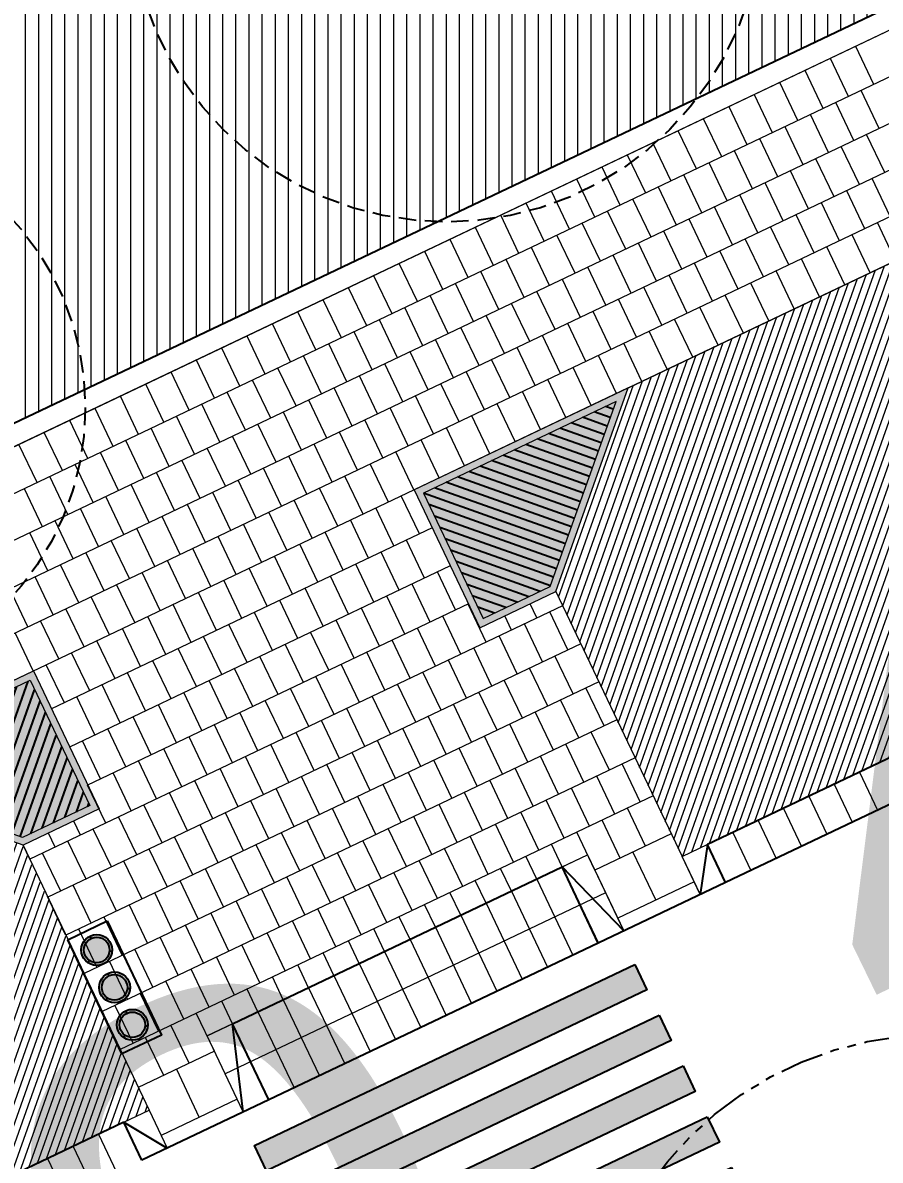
# Model space of a CAD drawing. Header units: metres. Extents: x 678805 to 1359287, y 2747329 to 5497370.
# Drawn here: x 679844.16 to 679856.38, y 2748608.31 to 2748624.51 of the extents above; entities that cross this region are included whole.
import ezdxf
from ezdxf.enums import TextEntityAlignment as Align

# ---------------------------------------------------------------- set-up
doc = ezdxf.new("R2010")
doc.units = ezdxf.units.M
for name, pattern in [('XREF_MON_EIT SUPPORT$0$HIDDEN', [0.375, 0.25, -0.125]), ('XREF_MON_EIT SUPPORT$0$LIM ACERAS$0$PHANTOM2', [1.25, 0.625, -0.125, 0.125, -0.125, 0.125, -0.125]), ('XREF_MON_SFT_TREES$0$HIDDEN', [0.375, 0.25, -0.125])]:
    doc.linetypes.add(name, pattern=pattern)
for name, color, linetype in [('00_XREF_MON_HSC_PAVEMENT', 7, 'Continuous'), ('00_XREF_TWQ_BUILDINGS', 7, 'Continuous'), ('00_XREF_TWQ_SFT_TREES', 7, 'Continuous'), ('00_XREF_TWQ_URBAN CONTEXT', 7, 'Continuous'), ('XREF_MON_EIT SUPPORT$0$01-TX-NOM Carrers_1-2000', 8, 'Continuous'), ('XREF_MON_EIT SUPPORT$0$02-L-Painted line', 254, 'Continuous'), ('XREF_MON_EIT SUPPORT$0$02-L-PINTURA', 253, 'Continuous'), ('XREF_MON_EIT SUPPORT$0$SL_TREE_CANOPY_', 254, 'XREF_MON_EIT SUPPORT$0$HIDDEN'), ('XREF_MON_EIT SUPPORT$0$SL_TREE_TRUNK_', 254, 'Continuous'), ('XREF_MON_EIT SUPPORT$0$SL_Trees_out_of_scope_', 254, 'Continuous'), ('XREF_MON_GENERAL_LAYOUT$0$02-L-Edge Line Stair +10cm', 6, 'Continuous'), ('XREF_MON_GENERAL_LAYOUT$0$02-L-Edge Line Step -10cm', 6, 'Continuous'), ('XREF_MON_GENERAL_LAYOUT$0$02-L-Plan Change', 8, 'Continuous'), ('XREF_MON_HSC_FURNITURE$0$02-L-litter bin', 8, 'Continuous'), ('XREF_MON_HSC_PAVEMENT$0$03-TR-Tree Pit_Green', 74, 'Continuous'), ('XREF_MON_SFT_TREES$0$SL_TREE_CANOPY', 251, 'XREF_MON_SFT_TREES$0$HIDDEN'), ('XREF_MON_SFT_TREES$0$SL_TREE_TRUNK', 251, 'Continuous'), ('XREF_MON_URBAN CONTEXT$0$XREF_MON_EIT SUPPORT', 7, 'Continuous')]:
    doc.layers.add(name, color=color, linetype=linetype)
for name, color, linetype, true_color in [('02-L-Waterfeatures 01', 7, 'Continuous', 0x4da6ff), ('XREF_MON_HSC_PAVEMENT$0$03-TR-Tree Pit_White', 7, 'Continuous', 0xfcfcfc), ('XREF_MON_SFT_TREES$0$SL_TREE_ACACIA_GERRARDII', 7, 'Continuous', 0x4c4c00), ('XREF_MON_SFT_TREES$0$SL_TREE_ACACIA_NILOTICA', 7, 'Continuous', 0x264d00), ('XREF_MON_SFT_TREES$0$SL_TREE_CERCIDIUM_FLORIDUM', 7, 'Continuous', 0xe0e000), ('XREF_MON_SFT_TREES$0$SL_TREE_PROSOPIS_CINERARIA', 7, 'Continuous', 0x5f7f00)]:
    doc.layers.add(name, color=color, linetype=linetype, true_color=true_color)
for name, color, linetype, lineweight in [('XREF_MON_GENERAL_LAYOUT$0$02-L-Material Change', 251, 'Continuous', 5), ('XREF_MON_GENERAL_LAYOUT$0$04-BK-Tree Pit', 6, 'Continuous', 5), ('XREF_MON_HSC_PAVEMENT$0$02-L-B-Flat Bar', 251, 'Continuous', 5), ('XREF_MON_HSC_PAVEMENT$0$04-BK-Tree Pit', 6, 'Continuous', 5)]:
    doc.layers.add(name, color=color, linetype=linetype, lineweight=lineweight)
doc.layers.add('XREF_MON_HSC_FURNITURE$0$00-AUX', color=2, linetype='Continuous', plot=False)
for name, color, linetype, lineweight, true_color in [('XREF_MON_HSC_PAVEMENT$0$02-L-Joints-Paviment_07_Precast Concrete Blocks 60X40', 7, 'Continuous', 5, 0x999999), ('XREF_MON_HSC_PAVEMENT$0$03-TR-Pavement_01_Compacted Ground', 7, 'Continuous', 5, 0x5a4f30), ('XREF_MON_HSC_PAVEMENT$0$03-TR-Pavement_07_Precast Concrete Blocks 20X10', 7, 'Continuous', 5, 0x999999), ('XREF_MON_HSC_PAVEMENT$0$03-TR-Pavement_07_Precast Concrete Blocks 60X40', 7, 'Continuous', 5, 0x999999)]:
    doc.layers.add(name, color=color, linetype=linetype, lineweight=lineweight, true_color=true_color)
doc.layers.get('XREF_MON_SFT_TREES$0$SL_TREE_ACACIA_GERRARDII').off()
doc.layers.get('XREF_MON_SFT_TREES$0$SL_TREE_ACACIA_NILOTICA').off()
doc.layers.get('XREF_MON_SFT_TREES$0$SL_TREE_CERCIDIUM_FLORIDUM').off()
doc.layers.get('XREF_MON_SFT_TREES$0$SL_TREE_PROSOPIS_CINERARIA').off()
doc.styles.add('XREF_MON_EIT SUPPORT$0$Standard', font='arial.ttf')
doc.styles.add('XREF_MON_GENERAL_LAYOUT$0$Standard', font='arial.ttf')
pattern_1 = [(70.5, (0, 0), (-0.094275932128, 0.033384858509), [])]

# ---------------------------------------------------------------- blocks, each defined once
blk = doc.blocks.new('*U45')
h = blk.add_hatch(color=256)
h.dxf.hatch_style = 1
h.paths.add_polyline_path([(7.523, 14.149), (7.523, 14.549), (13.523, 14.549), (13.523, 14.149)])
h = blk.add_hatch(color=256)
h.dxf.hatch_style = 1
h.paths.add_polyline_path([(7.523, 13.349), (7.523, 13.749), (13.523, 13.749), (13.523, 13.349)])
h = blk.add_hatch(color=256)
h.dxf.hatch_style = 1
h.paths.add_polyline_path([(7.523, 12.549), (7.523, 12.949), (13.523, 12.949), (13.523, 12.549)])
h = blk.add_hatch(color=256)
h.dxf.hatch_style = 1
h.paths.add_polyline_path([(7.523, 11.749), (7.523, 12.149), (13.523, 12.149), (13.523, 11.749)])
h = blk.add_hatch(color=256)
h.dxf.hatch_style = 1
h.paths.add_polyline_path([(7.523, 10.949), (7.523, 11.349), (13.523, 11.349), (13.523, 10.949)])
h = blk.add_hatch(color=256)
h.dxf.hatch_style = 1
h.paths.add_polyline_path([(7.523, 10.149), (7.523, 10.549), (13.523, 10.549), (13.523, 10.149)])
h = blk.add_hatch(color=256)
h.dxf.hatch_style = 1
h.paths.add_polyline_path([(7.523, 9.349), (7.523, 9.749), (13.523, 9.749), (13.523, 9.349)])
h = blk.add_hatch(color=256)
h.dxf.hatch_style = 1
h.paths.add_polyline_path([(7.523, 8.549), (7.523, 8.949), (13.523, 8.949), (13.523, 8.549)])
at = {"layer": 'XREF_MON_EIT SUPPORT$0$02-L-PINTURA'}
for points in [[(7.523, 14.149), (7.523, 14.549), (13.523, 14.549), (13.523, 14.149)], [(7.523, 13.349), (7.523, 13.749), (13.523, 13.749), (13.523, 13.349)], [(7.523, 12.549), (7.523, 12.949), (13.523, 12.949), (13.523, 12.549)], [(7.523, 11.749), (7.523, 12.149), (13.523, 12.149), (13.523, 11.749)], [(7.523, 10.949), (7.523, 11.349), (13.523, 11.349), (13.523, 10.949)], [(7.523, 10.149), (7.523, 10.549), (13.523, 10.549), (13.523, 10.149)], [(7.523, 9.349), (7.523, 9.749), (13.523, 9.749), (13.523, 9.349)], [(7.523, 8.549), (7.523, 8.949), (13.523, 8.949), (13.523, 8.549)]]:
    blk.add_lwpolyline(points, close=True, dxfattribs=at)
blk = doc.blocks.new('XREF_MON_EIT SUPPORT$0$trees_outofboundaries')
at = {"layer": 'XREF_MON_EIT SUPPORT$0$SL_TREE_TRUNK_'}
h = blk.add_hatch(color=256, dxfattribs=at)
h.dxf.hatch_style = 1
edge = h.paths.add_edge_path()
edge.add_arc((0, 0), 0.25, 0, 360)
at = {"layer": 'XREF_MON_EIT SUPPORT$0$SL_TREE_CANOPY_', "linetype": 'XREF_MON_EIT SUPPORT$0$LIM ACERAS$0$PHANTOM2'}
blk.add_circle((0, 0), 5, dxfattribs=at)
at = {"layer": 'XREF_MON_EIT SUPPORT$0$SL_TREE_TRUNK_'}
blk.add_circle((0, 0), 0.25, dxfattribs=at)
blk = doc.blocks.new('XREF_MON_EIT SUPPORT')
at = {"layer": 'XREF_MON_EIT SUPPORT$0$02-L-Painted line', "rotation": 205.4458425004114}
blk.add_blockref('*U45', (679856.001, 2748622.048), dxfattribs=at)
at = {"layer": 'XREF_MON_EIT SUPPORT$0$SL_Trees_out_of_scope_'}
blk.add_blockref('XREF_MON_EIT SUPPORT$0$trees_outofboundaries', (679857.197, 2748605.1), dxfattribs=at)
at = {"layer": 'XREF_MON_EIT SUPPORT$0$01-TX-NOM Carrers_1-2000', "ltscale": 0.3, "style": 'XREF_MON_EIT SUPPORT$0$Standard'}
blk.add_text('No. 413', height=8, rotation=25.955, dxfattribs=at).set_placement((679838.46, 2748599.955))
blk = doc.blocks.new('XREF_MON_URBAN CONTEXT')
at = {"layer": 'XREF_MON_URBAN CONTEXT$0$XREF_MON_EIT SUPPORT'}
blk.add_blockref('XREF_MON_EIT SUPPORT', (0, 0), dxfattribs=at)
blk = doc.blocks.new('XREF_MON_SFT_TREES$0$Acacia_gerrardii')
h = blk.add_hatch()
h.set_pattern_fill('ANSI31', color=256, scale=0.1, style=0)
edge = h.paths.add_edge_path()
edge.add_ellipse((-0.079, 0.137), major_axis=(-2.334, 2.546), ratio=0.760082, start_angle=0, end_angle=360)
at = {"layer": 'XREF_MON_SFT_TREES$0$SL_TREE_TRUNK'}
h = blk.add_hatch(color=256, dxfattribs=at)
h.dxf.hatch_style = 1
edge = h.paths.add_edge_path()
edge.add_arc((0, 0), 0.15, -7.3549, 352.6451)
at = {"layer": 'XREF_MON_SFT_TREES$0$SL_TREE_CANOPY'}
blk.add_ellipse((-0.079, 0.137), major_axis=(-2.334, 2.546), ratio=0.760082, dxfattribs=at)
at = {"layer": 'XREF_MON_SFT_TREES$0$SL_TREE_TRUNK'}
blk.add_circle((0, 0), 0.15, dxfattribs=at)
blk.add_circle((0, 0), 0.15, dxfattribs=at)
blk = doc.blocks.new('XREF_MON_SFT_TREES$0$Prosopis_cineraria')
h = blk.add_hatch()
h.set_pattern_fill('ANSI31', color=256, scale=0.1)
edge = h.paths.add_edge_path()
edge.add_arc((0, 0), 4, 0, 360)
at = {"layer": 'XREF_MON_SFT_TREES$0$SL_TREE_TRUNK'}
h = blk.add_hatch(color=256, dxfattribs=at)
h.dxf.hatch_style = 1
edge = h.paths.add_edge_path()
edge.add_arc((0, 0), 0.25, 0, 360)
at = {"layer": 'XREF_MON_SFT_TREES$0$SL_TREE_CANOPY', "linetype": 'XREF_MON_SFT_TREES$0$HIDDEN'}
blk.add_circle((0, 0), 4, dxfattribs=at)
at = {"layer": 'XREF_MON_SFT_TREES$0$SL_TREE_TRUNK'}
blk.add_circle((0, 0), 0.25, dxfattribs=at)
blk = doc.blocks.new('XREF_MON_SFT_TREES$0$cercidium_floridum')
h = blk.add_hatch()
h.set_pattern_fill('ANSI31', color=256, scale=0.1)
edge = h.paths.add_edge_path()
edge.add_arc((0, 0), 4.5, -25.4481, 334.5519)
at = {"layer": 'XREF_MON_SFT_TREES$0$SL_TREE_TRUNK'}
h = blk.add_hatch(color=256, dxfattribs=at)
h.dxf.hatch_style = 1
edge = h.paths.add_edge_path()
edge.add_arc((0, 0), 0.25, 0, 360)
at = {"layer": 'XREF_MON_SFT_TREES$0$SL_TREE_CANOPY', "linetype": 'XREF_MON_SFT_TREES$0$HIDDEN'}
blk.add_circle((0, 0), 4.5, dxfattribs=at)
at = {"layer": 'XREF_MON_SFT_TREES$0$SL_TREE_TRUNK'}
blk.add_circle((0, 0), 0.25, dxfattribs=at)
blk = doc.blocks.new('XREF_MON_SFT_TREES$0$Acacia Nilotica D')
h = blk.add_hatch()
h.set_pattern_fill('ANSI31', color=256, scale=0.1)
edge = h.paths.add_edge_path()
edge.add_arc((0, 0), 4, -0.0001, 359.9999)
at = {"layer": 'XREF_MON_SFT_TREES$0$SL_TREE_TRUNK'}
h = blk.add_hatch(color=256, dxfattribs=at)
h.dxf.hatch_style = 1
edge = h.paths.add_edge_path()
edge.add_arc((0, 0), 0.25, 0, 360)
at = {"layer": 'XREF_MON_SFT_TREES$0$SL_TREE_CANOPY', "linetype": 'XREF_MON_SFT_TREES$0$HIDDEN'}
blk.add_circle((0, 0), 4, dxfattribs=at)
at = {"layer": 'XREF_MON_SFT_TREES$0$SL_TREE_TRUNK'}
blk.add_circle((0, 0), 0.25, dxfattribs=at)
blk = doc.blocks.new('XREF_MON_SFT_TREES')
at = {"layer": 'XREF_MON_SFT_TREES$0$SL_TREE_ACACIA_GERRARDII', "rotation": 25.44812939262281}
blk.add_blockref('XREF_MON_SFT_TREES$0$Acacia_gerrardii', (679858.278, 2748627.216), dxfattribs=at)
at = {"layer": 'XREF_MON_SFT_TREES$0$SL_TREE_ACACIA_NILOTICA', "rotation": 25.44819483249446}
blk.add_blockref('XREF_MON_SFT_TREES$0$Acacia Nilotica D', (679841.053, 2748619.029), dxfattribs=at)
at = {"layer": 'XREF_MON_SFT_TREES$0$SL_TREE_CERCIDIUM_FLORIDUM', "rotation": 25.44812939262281}
blk.add_blockref('XREF_MON_SFT_TREES$0$cercidium_floridum', (679850.197, 2748626.175), dxfattribs=at)
at = {"layer": 'XREF_MON_SFT_TREES$0$SL_TREE_PROSOPIS_CINERARIA', "rotation": 25.44812939262281}
blk.add_blockref('XREF_MON_SFT_TREES$0$Prosopis_cineraria', (679853.88, 2748629.343), dxfattribs=at)
blk = doc.blocks.new('XREF_MON_HSC_PAVEMENT$0$Tree Pit Ford')
at = {"layer": 'XREF_MON_HSC_PAVEMENT$0$03-TR-Tree Pit_Green', "ltscale": 0.3}
h = blk.add_hatch(dxfattribs=at)
h.set_pattern_fill('ANSI31', color=256, scale=0.04)
h.paths.add_polyline_path([(-0.045, 1.149), (1.934, -0.83), (-1.104, -0.83), (-1.104, 1.149)])
at = {"layer": 'XREF_MON_HSC_PAVEMENT$0$03-TR-Tree Pit_White'}
h = blk.add_hatch(color=256, dxfattribs=at)
h.dxf.hatch_style = 1
h.paths.add_polyline_path([(-0.004, 1.249), (2.175, -0.93), (-1.204, -0.93), (-1.204, 1.249)])
blk = doc.blocks.new('*U463')
at = {"layer": 'XREF_MON_HSC_PAVEMENT$0$02-L-Joints-Paviment_07_Precast Concrete Blocks 60X40'}
blk.add_line((0, -0.6), (0, 0), dxfattribs=at)
blk = doc.blocks.new('*U464')
at = {"layer": 'XREF_MON_HSC_PAVEMENT$0$02-L-Joints-Paviment_07_Precast Concrete Blocks 60X40', "color": 0, "linetype": 'ByBlock', "lineweight": -2, "transparency": 16777216, "rotation": 205.4481431992339}
for p in [(679846.22, 2748608.481), (679845.859, 2748608.309), (679845.498, 2748608.137), (679845.136, 2748607.965), (679844.775, 2748607.793)]:
    blk.add_blockref('*U463', p, dxfattribs=at)
blk = doc.blocks.new('*U465')
at = {"layer": 'XREF_MON_HSC_PAVEMENT$0$02-L-Joints-Paviment_07_Precast Concrete Blocks 60X40'}
blk.add_line((0, 0.599), (0, 0), dxfattribs=at)
blk = doc.blocks.new('*U466')
at = {"layer": 'XREF_MON_HSC_PAVEMENT$0$02-L-Joints-Paviment_07_Precast Concrete Blocks 60X40', "color": 0, "linetype": 'ByBlock', "lineweight": -2, "transparency": 16777216, "rotation": 25.4481775049705}
for p in [(679856.338, 2748613.296), (679855.977, 2748613.124), (679855.616, 2748612.952), (679855.255, 2748612.78), (679854.894, 2748612.608), (679854.533, 2748612.436), (679854.171, 2748612.264), (679853.81, 2748612.092)]:
    blk.add_blockref('*U465', p, dxfattribs=at)
blk = doc.blocks.new('XREF_MON_HSC_PAVEMENT')
at = {"layer": 'XREF_MON_HSC_PAVEMENT$0$03-TR-Pavement_01_Compacted Ground', "linetype": 'Continuous'}
h = blk.add_hatch(dxfattribs=at)
h.set_pattern_fill('ANSI31', color=256, scale=0.059, angle=45)
h.set_pattern_definition([(90, (652974.11672, 2717198.73223), (-0.187325, 0), [])])
h.paths.add_polyline_path([(679858.96, 2748649.889), (679836.248, 2748615.105), (679870.492, 2748631.4)])
h.paths.add_polyline_path([(679835.729, 2748614.858), (679858.63, 2748649.933), (679827.5, 2748639.652)])
at = {"layer": 'XREF_MON_HSC_PAVEMENT$0$03-TR-Pavement_07_Precast Concrete Blocks 20X10'}
h = blk.add_hatch(dxfattribs=at)
h.set_pattern_fill('ANSI31', color=256, scale=0.0315, angle=25.5)
h.set_pattern_definition(pattern_1)
h.paths.add_polyline_path([(679853.552, 2748612.634), (679851.754, 2748616.414), (679852.784, 2748619.315), (679856.629, 2748621.144), (679859.457, 2748620.14), (679860.46, 2748622.968), (679864.298, 2748624.794), (679867.131, 2748623.793), (679868.136, 2748626.62), (679871.98, 2748628.449), (679874.713, 2748627.478), (679874.807, 2748627.446), (679875.811, 2748630.272), (679879.656, 2748632.102), (679882.482, 2748631.098), (679883.487, 2748633.925), (679887.331, 2748635.754), (679890.157, 2748634.75), (679891.162, 2748637.577), (679895.006, 2748639.406), (679897.83, 2748638.402), (679898.837, 2748641.229), (679902.681, 2748643.059), (679905.509, 2748642.055), (679906.513, 2748644.882), (679910.356, 2748646.711), (679913.183, 2748645.708), (679914.184, 2748648.533), (679918.029, 2748650.363), (679920.857, 2748649.359), (679921.861, 2748652.186), (679925.705, 2748654.015), (679928.532, 2748653.012), (679929.541, 2748655.807), (679933.408, 2748657.657), (679936.26, 2748656.627), (679938.058, 2748652.848)])
h = blk.add_hatch(dxfattribs=at)
h.set_pattern_fill('ANSI31', color=256, scale=0.0315, angle=25.5)
h.set_pattern_definition(pattern_1)
h.paths.add_polyline_path([(679776.799, 2748576.11), (679775.006, 2748579.892), (679776.035, 2748582.788), (679779.878, 2748584.617), (679782.706, 2748583.612), (679783.709, 2748586.44), (679787.554, 2748588.269), (679790.381, 2748587.265), (679791.385, 2748590.093), (679795.223, 2748591.919), (679798.056, 2748590.918), (679799.061, 2748593.745), (679802.905, 2748595.574), (679805.732, 2748594.571), (679806.736, 2748597.397), (679810.581, 2748599.227), (679813.407, 2748598.223), (679814.411, 2748601.05), (679818.256, 2748602.879), (679821.082, 2748601.875), (679822.087, 2748604.702), (679825.93, 2748606.531), (679828.757, 2748605.528), (679829.762, 2748608.354), (679833.606, 2748610.184), (679836.433, 2748609.18), (679837.437, 2748612.007), (679841.281, 2748613.836), (679844.159, 2748612.799), (679845.962, 2748609.022)])
at = {"layer": 'XREF_MON_HSC_PAVEMENT$0$02-L-B-Flat Bar'}
for points in [[(679851.756, 2748616.409), (679853.552, 2748612.634)], [(679844.166, 2748612.797), (679845.962, 2748609.022)]]:
    blk.add_lwpolyline(points, dxfattribs=at)
at = {"layer": 'XREF_MON_HSC_PAVEMENT$0$02-L-Joints-Paviment_07_Precast Concrete Blocks 60X40'}
for p, q in [((679849.811, 2748617.231), (679849.554, 2748617.773)), ((679849.45, 2748617.059), (679849.192, 2748617.601)), ((679849.089, 2748616.887), (679848.831, 2748617.429)), ((679848.728, 2748616.715), (679848.47, 2748617.257)), ((679848.367, 2748616.543), (679848.109, 2748617.085)), ((679849.886, 2748616.602), (679849.628, 2748617.144)), ((679848.006, 2748616.372), (679847.748, 2748616.913)), ((679849.525, 2748616.43), (679849.267, 2748616.972)), ((679847.644, 2748616.2), (679847.387, 2748616.741)), ((679849.164, 2748616.258), (679848.906, 2748616.8)), ((679847.283, 2748616.028), (679847.025, 2748616.57)), ((679848.803, 2748616.086), (679848.545, 2748616.628)), ((679850.327, 2748616.147), (679850.069, 2748616.689)), ((679848.442, 2748615.915), (679848.184, 2748616.456)), ((679849.966, 2748615.975), (679849.708, 2748616.517)), ((679846.922, 2748615.856), (679846.664, 2748616.398)), ((679848.08, 2748615.743), (679847.823, 2748616.284)), ((679849.605, 2748615.804), (679849.347, 2748616.345)), ((679846.561, 2748615.684), (679846.303, 2748616.226)), ((679847.719, 2748615.571), (679847.461, 2748616.113)), ((679849.244, 2748615.632), (679848.986, 2748616.173)), ((679850.763, 2748615.69), (679850.505, 2748616.232)), ((679851.485, 2748616.034), (679851.39, 2748616.234)), ((679851.926, 2748615.579), (679851.669, 2748616.121)), ((679846.2, 2748615.512), (679845.942, 2748616.054)), ((679847.358, 2748615.399), (679847.1, 2748615.941)), ((679848.882, 2748615.46), (679848.625, 2748616.002)), ((679850.402, 2748615.518), (679850.144, 2748616.06)), ((679851.124, 2748615.862), (679851.029, 2748616.063)), ((679851.565, 2748615.408), (679851.307, 2748615.949)), ((679845.838, 2748615.34), (679845.581, 2748615.882)), ((679846.997, 2748615.227), (679846.739, 2748615.769)), ((679848.521, 2748615.288), (679848.263, 2748615.83)), ((679850.041, 2748615.347), (679849.783, 2748615.888)), ((679851.204, 2748615.236), (679850.946, 2748615.777)), ((679845.477, 2748615.168), (679845.219, 2748615.71)), ((679846.636, 2748615.055), (679846.378, 2748615.597)), ((679848.16, 2748615.116), (679847.902, 2748615.658)), ((679849.68, 2748615.175), (679849.422, 2748615.716)), ((679850.843, 2748615.064), (679850.585, 2748615.606)), ((679845.116, 2748614.996), (679844.858, 2748615.538)), ((679847.799, 2748614.944), (679847.541, 2748615.486)), ((679849.318, 2748615.003), (679849.061, 2748615.545)), ((679850.482, 2748614.892), (679850.224, 2748615.434)), ((679852.001, 2748614.951), (679851.743, 2748615.492)), ((679844.755, 2748614.825), (679844.497, 2748615.366)), ((679846.274, 2748614.883), (679846.017, 2748615.425)), ((679847.438, 2748614.772), (679847.18, 2748615.314)), ((679848.957, 2748614.831), (679848.699, 2748615.373)), ((679851.64, 2748614.779), (679851.382, 2748615.32)), ((679845.913, 2748614.711), (679845.655, 2748615.253)), ((679847.076, 2748614.6), (679846.819, 2748615.142)), ((679848.596, 2748614.659), (679848.338, 2748615.201)), ((679850.12, 2748614.72), (679849.863, 2748615.262)), ((679851.279, 2748614.607), (679851.021, 2748615.149)), ((679845.552, 2748614.539), (679845.294, 2748615.081)), ((679846.715, 2748614.429), (679846.457, 2748614.97)), ((679848.235, 2748614.487), (679847.977, 2748615.029)), ((679849.759, 2748614.548), (679849.501, 2748615.09)), ((679850.918, 2748614.435), (679850.66, 2748614.977)), ((679852.442, 2748614.496), (679852.184, 2748615.038)), ((679845.191, 2748614.368), (679844.933, 2748614.909)), ((679846.354, 2748614.257), (679846.096, 2748614.798)), ((679847.874, 2748614.315), (679847.616, 2748614.857)), ((679849.398, 2748614.376), (679849.14, 2748614.918)), ((679850.556, 2748614.263), (679850.299, 2748614.805)), ((679852.081, 2748614.324), (679851.823, 2748614.866)), ((679845.993, 2748614.085), (679845.735, 2748614.627)), ((679847.512, 2748614.143), (679847.255, 2748614.685)), ((679849.037, 2748614.204), (679848.779, 2748614.746)), ((679850.195, 2748614.091), (679849.937, 2748614.633)), ((679851.72, 2748614.152), (679851.462, 2748614.694)), ((679847.151, 2748613.972), (679846.893, 2748614.513)), ((679848.676, 2748614.032), (679848.418, 2748614.574)), ((679849.834, 2748613.919), (679849.576, 2748614.461)), ((679851.358, 2748613.98), (679851.101, 2748614.522)), ((679845.632, 2748613.913), (679845.374, 2748614.455)), ((679846.79, 2748613.8), (679846.532, 2748614.341)), ((679848.314, 2748613.861), (679848.057, 2748614.402)), ((679850.997, 2748613.808), (679850.739, 2748614.35)), ((679852.517, 2748613.867), (679852.259, 2748614.409)), ((679845.27, 2748613.741), (679845.013, 2748614.283)), ((679846.429, 2748613.628), (679846.171, 2748614.17)), ((679847.953, 2748613.689), (679847.695, 2748614.231)), ((679849.473, 2748613.747), (679849.215, 2748614.289)), ((679850.636, 2748613.636), (679850.378, 2748614.178)), ((679852.156, 2748613.695), (679851.898, 2748614.237)), ((679846.068, 2748613.456), (679845.81, 2748613.998)), ((679847.592, 2748613.517), (679847.334, 2748614.059)), ((679849.112, 2748613.575), (679848.854, 2748614.117)), ((679850.275, 2748613.465), (679850.017, 2748614.006)), ((679851.794, 2748613.523), (679851.537, 2748614.065)), ((679845.706, 2748613.284), (679845.449, 2748613.826)), ((679847.231, 2748613.345), (679846.973, 2748613.887)), ((679848.75, 2748613.404), (679848.493, 2748613.945)), ((679849.914, 2748613.293), (679849.656, 2748613.834)), ((679851.433, 2748613.351), (679851.175, 2748613.893)), ((679852.958, 2748613.412), (679852.7, 2748613.954)), ((679845.345, 2748613.112), (679845.087, 2748613.654)), ((679846.87, 2748613.173), (679846.612, 2748613.715)), ((679848.389, 2748613.232), (679848.131, 2748613.774)), ((679849.552, 2748613.121), (679849.295, 2748613.663)), ((679851.072, 2748613.179), (679850.814, 2748613.721)), ((679852.596, 2748613.24), (679852.339, 2748613.782)), ((679846.508, 2748613.001), (679846.251, 2748613.543)), ((679848.028, 2748613.06), (679847.77, 2748613.602)), ((679849.191, 2748612.949), (679848.933, 2748613.491)), ((679850.711, 2748613.008), (679850.453, 2748613.549)), ((679852.235, 2748613.068), (679851.977, 2748613.61)), ((679846.147, 2748612.829), (679845.889, 2748613.371)), ((679847.667, 2748612.888), (679847.409, 2748613.43)), ((679850.35, 2748612.836), (679850.092, 2748613.377)), ((679851.874, 2748612.897), (679851.616, 2748613.438)), ((679853.032, 2748612.783), (679852.775, 2748613.325)), ((679845.786, 2748612.657), (679845.528, 2748613.199)), ((679847.306, 2748612.716), (679847.048, 2748613.258)), ((679848.83, 2748612.777), (679848.572, 2748613.319)), ((679849.988, 2748612.664), (679849.731, 2748613.206)), ((679851.513, 2748612.725), (679851.255, 2748613.267)), ((679844.984, 2748612.94), (679844.889, 2748613.141)), ((679845.425, 2748612.486), (679845.167, 2748613.027)), ((679846.944, 2748612.544), (679846.687, 2748613.086)), ((679848.469, 2748612.605), (679848.211, 2748613.147)), ((679849.627, 2748612.492), (679849.369, 2748613.034)), ((679851.152, 2748612.553), (679850.894, 2748613.095)), ((679852.671, 2748612.611), (679852.413, 2748613.153)), ((679844.623, 2748612.768), (679844.528, 2748612.969)), ((679845.064, 2748612.314), (679844.806, 2748612.856)), ((679846.583, 2748612.372), (679846.325, 2748612.914)), ((679848.108, 2748612.433), (679847.85, 2748612.975)), ((679849.266, 2748612.32), (679849.008, 2748612.862)), ((679850.79, 2748612.381), (679850.533, 2748612.923)), ((679852.31, 2748612.44), (679852.052, 2748612.981)), ((679844.257, 2748612.606), (679844.166, 2748612.797)), ((679844.703, 2748612.142), (679844.445, 2748612.684)), ((679846.222, 2748612.2), (679845.964, 2748612.742)), ((679847.746, 2748612.261), (679847.489, 2748612.803)), ((679848.905, 2748612.148), (679848.647, 2748612.69)), ((679850.429, 2748612.209), (679850.171, 2748612.751)), ((679851.845, 2748612.486), (679851.691, 2748612.81)), ((679852.854, 2748612.699), (679853.18, 2748612.014)), ((679845.861, 2748612.029), (679845.603, 2748612.57)), ((679846.788, 2748610.08), (679852.206, 2748612.658)), ((679847.385, 2748612.09), (679847.127, 2748612.631)), ((679848.544, 2748611.976), (679848.286, 2748612.518)), ((679850.068, 2748612.037), (679849.81, 2748612.579)), ((679851.484, 2748612.314), (679851.33, 2748612.638)), ((679852.206, 2748612.658), (679852.722, 2748611.574)), ((679845.5, 2748611.857), (679845.242, 2748612.399)), ((679847.024, 2748611.918), (679846.766, 2748612.459)), ((679849.707, 2748611.865), (679849.449, 2748612.407)), ((679851.122, 2748612.142), (679850.969, 2748612.466)), ((679845.139, 2748611.685), (679844.881, 2748612.227)), ((679846.663, 2748611.746), (679846.405, 2748612.288)), ((679848.182, 2748611.804), (679847.925, 2748612.346)), ((679849.346, 2748611.693), (679849.088, 2748612.235)), ((679850.761, 2748611.971), (679850.607, 2748612.294)), ((679844.773, 2748611.522), (679844.515, 2748612.064)), ((679846.302, 2748611.574), (679846.044, 2748612.116)), ((679847.821, 2748611.633), (679847.563, 2748612.174)), ((679848.984, 2748611.522), (679848.727, 2748612.063)), ((679850.4, 2748611.799), (679850.246, 2748612.122)), ((679845.941, 2748611.402), (679845.683, 2748611.944)), ((679847.46, 2748611.461), (679847.202, 2748612.002)), ((679848.623, 2748611.35), (679848.365, 2748611.892)), ((679850.039, 2748611.627), (679849.885, 2748611.95)), ((679845.579, 2748611.23), (679845.322, 2748611.772)), ((679847.099, 2748611.289), (679846.841, 2748611.831)), ((679848.262, 2748611.178), (679848.004, 2748611.72)), ((679849.678, 2748611.455), (679849.524, 2748611.778)), ((679845.218, 2748611.058), (679844.96, 2748611.6)), ((679846.738, 2748611.117), (679846.48, 2748611.659)), ((679847.901, 2748611.006), (679847.643, 2748611.548)), ((679849.317, 2748611.283), (679849.163, 2748611.606)), ((679846.377, 2748610.945), (679846.119, 2748611.487)), ((679852.361, 2748611.403), (679847.665, 2748609.168)), ((679848.955, 2748611.111), (679848.801, 2748611.435)), ((679846.015, 2748610.773), (679845.758, 2748611.315)), ((679847.54, 2748610.834), (679847.282, 2748611.376)), ((679848.594, 2748610.939), (679848.44, 2748611.263)), ((679845.654, 2748610.601), (679845.396, 2748611.143)), ((679847.179, 2748610.662), (679846.921, 2748611.204)), ((679848.233, 2748610.767), (679848.079, 2748611.091)), ((679845.288, 2748610.439), (679845.031, 2748610.981)), ((679846.817, 2748610.49), (679846.56, 2748611.032)), ((679847.872, 2748610.595), (679847.718, 2748610.919)), ((679846.456, 2748610.318), (679846.198, 2748610.86)), ((679847.511, 2748610.424), (679847.357, 2748610.747)), ((679846.095, 2748610.147), (679845.837, 2748610.688)), ((679847.149, 2748610.252), (679846.996, 2748610.575)), ((679845.734, 2748609.975), (679845.476, 2748610.516)), ((679846.892, 2748609.861), (679846.634, 2748610.403)), ((679846.531, 2748609.69), (679846.273, 2748610.231)), ((679846.17, 2748609.518), (679845.912, 2748610.059)), ((679847.304, 2748608.996), (679846.788, 2748610.08)), ((679846.35, 2748609.604), (679846.676, 2748608.919))]:
    blk.add_line(p, q, dxfattribs=at)
for points in [[(679856.285, 2748623.633), (679856.028, 2748624.175)], [(679855.924, 2748623.462), (679855.666, 2748624.003)], [(679855.563, 2748623.29), (679855.305, 2748623.831)], [(679855.202, 2748623.118), (679854.944, 2748623.659)], [(679856.362, 2748623.006), (679856.105, 2748623.547)], [(679854.84, 2748622.946), (679854.583, 2748623.487)], [(679856.001, 2748622.834), (679855.743, 2748623.375)], [(679854.479, 2748622.774), (679854.222, 2748623.316)], [(679854.118, 2748622.602), (679853.86, 2748623.144)], [(679855.64, 2748622.662), (679855.382, 2748623.204)], [(679853.757, 2748622.43), (679853.499, 2748622.972)], [(679855.279, 2748622.49), (679855.021, 2748623.032)], [(679856.44, 2748622.378), (679856.182, 2748622.92)], [(679853.396, 2748622.258), (679853.138, 2748622.8)], [(679854.918, 2748622.318), (679854.66, 2748622.86)], [(679856.078, 2748622.206), (679855.821, 2748622.748)], [(679853.035, 2748622.086), (679852.777, 2748622.628)], [(679854.556, 2748622.146), (679854.299, 2748622.688)], [(679855.717, 2748622.034), (679855.46, 2748622.576)], [(679852.673, 2748621.915), (679852.416, 2748622.456)], [(679854.195, 2748621.975), (679853.938, 2748622.516)], [(679855.356, 2748621.862), (679855.098, 2748622.404)], [(679852.312, 2748621.743), (679852.054, 2748622.284)], [(679853.834, 2748621.803), (679853.576, 2748622.344)], [(679856.517, 2748621.75), (679856.259, 2748622.292)], [(679851.951, 2748621.571), (679851.693, 2748622.112)], [(679853.473, 2748621.631), (679853.215, 2748622.172)], [(679854.995, 2748621.69), (679854.737, 2748622.232)], [(679856.156, 2748621.578), (679855.898, 2748622.12)], [(679851.59, 2748621.399), (679851.332, 2748621.941)], [(679853.112, 2748621.459), (679852.854, 2748622)], [(679854.634, 2748621.519), (679854.376, 2748622.06)], [(679855.794, 2748621.407), (679855.537, 2748621.948)], [(679851.229, 2748621.227), (679850.971, 2748621.769)], [(679852.751, 2748621.287), (679852.493, 2748621.829)], [(679854.273, 2748621.347), (679854.015, 2748621.888)], [(679855.433, 2748621.235), (679855.176, 2748621.776)], [(679850.867, 2748621.055), (679850.61, 2748621.597)], [(679852.389, 2748621.115), (679852.132, 2748621.657)], [(679853.911, 2748621.175), (679853.654, 2748621.716)], [(679855.072, 2748621.063), (679854.814, 2748621.604)], [(679856.594, 2748621.123), (679856.336, 2748621.665)], [(679852.028, 2748620.943), (679851.77, 2748621.485)], [(679853.55, 2748621.003), (679853.292, 2748621.544)], [(679854.711, 2748620.891), (679854.453, 2748621.433)], [(679856.233, 2748620.951), (679855.975, 2748621.493)], [(679850.506, 2748620.883), (679850.248, 2748621.425)], [(679851.667, 2748620.771), (679851.409, 2748621.313)], [(679853.189, 2748620.831), (679852.931, 2748621.373)], [(679855.871, 2748620.779), (679855.614, 2748621.321)], [(679850.145, 2748620.711), (679849.887, 2748621.253)], [(679851.306, 2748620.599), (679851.048, 2748621.141)], [(679852.828, 2748620.659), (679852.57, 2748621.201)], [(679854.35, 2748620.719), (679854.092, 2748621.261)], [(679855.51, 2748620.607), (679855.253, 2748621.149)], [(679849.784, 2748620.54), (679849.526, 2748621.081)], [(679850.945, 2748620.428), (679850.687, 2748620.969)], [(679852.467, 2748620.487), (679852.209, 2748621.029)], [(679853.988, 2748620.547), (679853.731, 2748621.089)], [(679855.149, 2748620.436), (679854.891, 2748620.977)], [(679849.423, 2748620.368), (679849.165, 2748620.909)], [(679850.583, 2748620.256), (679850.326, 2748620.797)], [(679852.105, 2748620.315), (679851.848, 2748620.857)], [(679853.627, 2748620.375), (679853.37, 2748620.917)], [(679854.788, 2748620.264), (679854.53, 2748620.805)], [(679849.061, 2748620.196), (679848.804, 2748620.737)], [(679850.222, 2748620.084), (679849.964, 2748620.625)], [(679851.744, 2748620.144), (679851.486, 2748620.685)], [(679853.266, 2748620.203), (679853.008, 2748620.745)], [(679854.427, 2748620.092), (679854.169, 2748620.633)], [(679848.7, 2748620.024), (679848.443, 2748620.566)], [(679851.383, 2748619.972), (679851.125, 2748620.513)], [(679852.905, 2748620.032), (679852.647, 2748620.573)], [(679854.066, 2748619.92), (679853.808, 2748620.461)], [(679848.339, 2748619.852), (679848.081, 2748620.394)], [(679849.861, 2748619.912), (679849.603, 2748620.454)], [(679851.022, 2748619.8), (679850.764, 2748620.341)], [(679852.544, 2748619.86), (679852.286, 2748620.401)], [(679847.978, 2748619.68), (679847.72, 2748620.222)], [(679849.5, 2748619.74), (679849.242, 2748620.282)], [(679850.661, 2748619.628), (679850.403, 2748620.169)], [(679852.183, 2748619.688), (679851.925, 2748620.229)], [(679853.704, 2748619.748), (679853.447, 2748620.29)], [(679847.617, 2748619.508), (679847.359, 2748620.05)], [(679849.139, 2748619.568), (679848.881, 2748620.11)], [(679850.299, 2748619.456), (679850.042, 2748619.998)], [(679851.821, 2748619.516), (679851.564, 2748620.057)], [(679853.343, 2748619.576), (679853.085, 2748620.118)], [(679847.255, 2748619.336), (679846.998, 2748619.878)], [(679848.777, 2748619.396), (679848.52, 2748619.938)], [(679849.938, 2748619.284), (679849.681, 2748619.826)], [(679851.46, 2748619.344), (679851.202, 2748619.886)], [(679852.982, 2748619.404), (679852.724, 2748619.946)], [(679846.894, 2748619.165), (679846.637, 2748619.706)], [(679848.416, 2748619.224), (679848.159, 2748619.766)], [(679849.577, 2748619.112), (679849.319, 2748619.654)], [(679851.099, 2748619.172), (679850.841, 2748619.714)], [(679852.621, 2748619.232), (679852.363, 2748619.774)], [(679846.533, 2748618.993), (679846.275, 2748619.534)], [(679848.055, 2748619.053), (679847.797, 2748619.594)], [(679849.216, 2748618.94), (679848.958, 2748619.482)], [(679850.738, 2748619), (679850.48, 2748619.542)], [(679852.26, 2748619.061), (679852.002, 2748619.602)], [(679846.172, 2748618.821), (679845.914, 2748619.362)], [(679847.694, 2748618.881), (679847.436, 2748619.422)], [(679850.377, 2748618.828), (679850.119, 2748619.37)], [(679851.898, 2748618.889), (679851.641, 2748619.43)], [(679845.811, 2748618.649), (679845.553, 2748619.191)], [(679847.333, 2748618.709), (679847.075, 2748619.25)], [(679848.855, 2748618.768), (679848.597, 2748619.31)], [(679850.015, 2748618.656), (679849.758, 2748619.198)], [(679851.537, 2748618.717), (679851.279, 2748619.258)], [(679845.45, 2748618.477), (679845.192, 2748619.019)], [(679846.971, 2748618.537), (679846.714, 2748619.078)], [(679848.493, 2748618.597), (679848.236, 2748619.138)], [(679849.654, 2748618.485), (679849.397, 2748619.026)], [(679851.176, 2748618.545), (679850.918, 2748619.086)], [(679845.088, 2748618.305), (679844.831, 2748618.847)], [(679846.61, 2748618.365), (679846.353, 2748618.907)], [(679848.132, 2748618.425), (679847.875, 2748618.966)], [(679849.293, 2748618.313), (679849.035, 2748618.854)], [(679850.815, 2748618.373), (679850.557, 2748618.915)], [(679844.727, 2748618.133), (679844.469, 2748618.675)], [(679846.249, 2748618.193), (679845.991, 2748618.735)], [(679847.771, 2748618.253), (679847.513, 2748618.794)], [(679848.932, 2748618.141), (679848.674, 2748618.682)], [(679850.454, 2748618.201), (679850.196, 2748618.743)], [(679845.888, 2748618.021), (679845.63, 2748618.563)], [(679847.41, 2748618.081), (679847.152, 2748618.623)], [(679848.571, 2748617.969), (679848.313, 2748618.511)], [(679850.092, 2748618.029), (679849.835, 2748618.571)], [(679844.366, 2748617.961), (679844.108, 2748618.503)], [(679845.527, 2748617.849), (679845.269, 2748618.391)], [(679847.049, 2748617.909), (679846.791, 2748618.451)], [(679849.731, 2748617.857), (679849.474, 2748618.399)], [(679845.166, 2748617.678), (679844.908, 2748618.219)], [(679846.688, 2748617.737), (679846.43, 2748618.279)], [(679848.209, 2748617.797), (679847.952, 2748618.339)], [(679849.37, 2748617.685), (679849.112, 2748618.227)], [(679844.804, 2748617.506), (679844.547, 2748618.047)], [(679846.326, 2748617.565), (679846.069, 2748618.107)], [(679847.848, 2748617.625), (679847.591, 2748618.167)], [(679849.009, 2748617.514), (679848.751, 2748618.055)], [(679844.443, 2748617.334), (679844.185, 2748617.875)], [(679845.965, 2748617.393), (679845.707, 2748617.935)], [(679847.487, 2748617.453), (679847.229, 2748617.995)], [(679848.648, 2748617.342), (679848.39, 2748617.883)], [(679845.604, 2748617.222), (679845.346, 2748617.763)], [(679847.126, 2748617.281), (679846.868, 2748617.823)], [(679848.286, 2748617.17), (679848.029, 2748617.711)], [(679845.243, 2748617.05), (679844.985, 2748617.591)], [(679846.765, 2748617.11), (679846.507, 2748617.651)], [(679847.925, 2748616.998), (679847.668, 2748617.54)], [(679844.882, 2748616.878), (679844.624, 2748617.419)], [(679846.404, 2748616.938), (679846.146, 2748617.479)], [(679844.52, 2748616.706), (679844.263, 2748617.248)], [(679846.042, 2748616.766), (679845.785, 2748617.307)], [(679847.564, 2748616.826), (679847.306, 2748617.368)], [(679845.681, 2748616.594), (679845.423, 2748617.136)], [(679847.203, 2748616.654), (679846.945, 2748617.196)], [(679845.32, 2748616.422), (679845.062, 2748616.964)], [(679846.842, 2748616.482), (679846.584, 2748617.024)], [(679844.959, 2748616.25), (679844.701, 2748616.792)], [(679846.481, 2748616.31), (679846.223, 2748616.852)], [(679844.598, 2748616.078), (679844.34, 2748616.62)], [(679846.119, 2748616.139), (679845.862, 2748616.68)], [(679844.236, 2748615.906), (679843.979, 2748616.448)], [(679845.758, 2748615.967), (679845.5, 2748616.508)], [(679845.397, 2748615.795), (679845.139, 2748616.336)], [(679845.036, 2748615.623), (679844.778, 2748616.165)], [(679844.675, 2748615.451), (679844.417, 2748615.993)], [(679844.313, 2748615.279), (679844.056, 2748615.821)], [(679851.845, 2748612.486), (679852.361, 2748611.403)], [(679851.484, 2748612.314), (679851.999, 2748611.231)], [(679852.464, 2748612.116), (679847.046, 2748609.538)], [(679851.122, 2748612.142), (679851.638, 2748611.059)], [(679850.761, 2748611.971), (679851.277, 2748610.887)], [(679850.4, 2748611.799), (679850.916, 2748610.715)], [(679850.039, 2748611.627), (679850.555, 2748610.543)], [(679852.722, 2748611.574), (679852.361, 2748611.403)], [(679849.678, 2748611.455), (679850.193, 2748610.371)], [(679849.317, 2748611.283), (679849.832, 2748610.199)], [(679848.955, 2748611.111), (679849.471, 2748610.028)], [(679848.594, 2748610.939), (679849.11, 2748609.856)], [(679848.233, 2748610.767), (679848.749, 2748609.684)], [(679847.872, 2748610.595), (679848.387, 2748609.512)], [(679847.511, 2748610.424), (679848.026, 2748609.34)], [(679847.149, 2748610.252), (679847.665, 2748609.168)], [(679847.665, 2748609.168), (679847.304, 2748608.996)]]:
    blk.add_lwpolyline(points, dxfattribs=at)
at = {"layer": 'XREF_MON_HSC_PAVEMENT$0$03-TR-Pavement_07_Precast Concrete Blocks 60X40'}
for p, q in [((679849.994, 2748617.318), (679844.571, 2748614.737)), ((679850.252, 2748616.776), (679844.829, 2748614.195)), ((679851.852, 2748616.208), (679844.261, 2748612.596)), ((679850.51, 2748616.234), (679845.087, 2748613.654)), ((679852.109, 2748615.666), (679844.519, 2748612.054)), ((679852.367, 2748615.125), (679844.777, 2748611.513)), ((679852.625, 2748614.583), (679845.035, 2748610.971)), ((679852.883, 2748614.041), (679845.292, 2748610.429)), ((679853.141, 2748613.499), (679845.55, 2748609.887)), ((679853.398, 2748612.958), (679852.31, 2748612.44)), ((679846.892, 2748609.861), (679845.808, 2748609.346))]:
    blk.add_line(p, q, dxfattribs=at)
for points in [[(680023.398, 2748703.822), (679835.554, 2748614.433)], [(680023.656, 2748703.28), (679835.744, 2748613.859)], [(680023.914, 2748702.738), (679835.935, 2748613.285)], [(680024.172, 2748702.196), (679836.125, 2748612.711)], [(680024.43, 2748701.654), (679836.315, 2748612.137)], [(680024.679, 2748701.109), (679776.702, 2748583.105)]]:
    blk.add_lwpolyline(points, dxfattribs=at)
at = {"layer": 'XREF_MON_HSC_PAVEMENT$0$02-L-Joints-Paviment_07_Precast Concrete Blocks 60X40'}
for name in ['*U466', '*U464']:
    blk.add_blockref(name, (0, 0), dxfattribs=at)
at = {"layer": 'XREF_MON_HSC_PAVEMENT$0$04-BK-Tree Pit', "xscale": -1, "rotation": 205.4481099310774}
blk.add_blockref('XREF_MON_HSC_PAVEMENT$0$Tree Pit Ford', (679851.223, 2748617.538), dxfattribs=at)
at = {"layer": 'XREF_MON_HSC_PAVEMENT$0$04-BK-Tree Pit', "rotation": 205.4481098862595}
blk.add_blockref('XREF_MON_HSC_PAVEMENT$0$Tree Pit Ford', (679843.626, 2748613.923), dxfattribs=at)
blk = doc.blocks.new('XREF_MON_HSC_FURNITURE$0$3 concrete recycling bins')
at = {"true_color": 0xfcfcfc}
h = blk.add_hatch(color=7, dxfattribs=at)
h.dxf.hatch_style = 1
edge = h.paths.add_edge_path()
edge.add_arc((-0.59, 0), 0.22, 0, 360)
h = blk.add_hatch(color=7, dxfattribs=at)
h.dxf.hatch_style = 1
edge = h.paths.add_edge_path()
edge.add_arc((0, 0), 0.22, 0, 360)
h = blk.add_hatch(color=7, dxfattribs=at)
h.dxf.hatch_style = 1
edge = h.paths.add_edge_path()
edge.add_arc((0.59, 0), 0.22, 0, 360)
for points in [[(-0.499, 0.158), (-0.48, 0.191)], [(0.091, 0.158), (0.11, 0.191)], [(0.681, 0.158), (0.7, 0.191)], [(-0.773, 0), (-0.81, 0)], [(-0.182, 0), (-0.22, 0)], [(0.408, 0), (0.37, 0)], [(-0.499, -0.158), (-0.48, -0.191)], [(0.091, -0.158), (0.11, -0.191)], [(0.681, -0.158), (0.7, -0.191)]]:
    blk.add_lwpolyline(points)
for centre, radius in [((-0.59, 0), 0.22), ((-0.59, 0), 0.182), ((0, 0), 0.22), ((0, 0), 0.182), ((0.59, 0), 0.22), ((0.59, 0), 0.182)]:
    blk.add_circle(centre, radius)
at = {"layer": 'XREF_MON_HSC_FURNITURE$0$00-AUX'}
blk.add_lwpolyline([(-0.9, 0.311), (0.9, 0.311), (0.9, -0.311), (-0.9, -0.311)], close=True, dxfattribs=at)
blk = doc.blocks.new('XREF_MON_HSC_FURNITURE')
at = {"layer": 'XREF_MON_HSC_FURNITURE$0$02-L-litter bin', "rotation": 295.4507038712279}
blk.add_blockref('XREF_MON_HSC_FURNITURE$0$3 concrete recycling bins', (679845.47, 2748610.771), dxfattribs=at)
blk = doc.blocks.new('XREF_MON_GENERAL_LAYOUT$0$Tree Pit Ford')
at = {"ltscale": 0.3}
blk.add_lwpolyline([(-0.045, 1.149), (1.934, -0.83), (-1.104, -0.83), (-1.104, 1.149)], close=True, dxfattribs=at)
at = {"layer": 'XREF_MON_GENERAL_LAYOUT$0$02-L-Material Change', "ltscale": 0.3}
blk.add_lwpolyline([(-0.004, 1.249), (2.175, -0.93), (-1.204, -0.93), (-1.204, 1.249)], close=True, dxfattribs=at)
blk = doc.blocks.new('XREF_MON_GENERAL_LAYOUT')
at = {"layer": 'XREF_MON_GENERAL_LAYOUT$0$02-L-Edge Line Stair +10cm'}
for points in [[(679854.171, 2748612.264), (679852.36, 2748611.403)], [(679847.665, 2748609.168), (679845.858, 2748608.309)]]:
    blk.add_lwpolyline(points, dxfattribs=at)
at = {"layer": 'XREF_MON_GENERAL_LAYOUT$0$02-L-Edge Line Step -10cm'}
blk.add_lwpolyline([(679835.728, 2748614.858), (679870.492, 2748631.4), (679858.881, 2748650.016)], dxfattribs=at)
at = {"layer": 'XREF_MON_GENERAL_LAYOUT$0$02-L-Material Change', "ltscale": 0.3}
for p, q in [((679852.206, 2748612.658), (679852.722, 2748611.575)), ((679853.724, 2748612.273), (679852.636, 2748611.755)), ((679847.304, 2748608.996, 0), (679846.788, 2748610.08)), ((679847.218, 2748609.177), (679846.134, 2748608.661))]:
    blk.add_line(p, q, dxfattribs=at)
for points in [[(679852.788, 2748619.312), (679933.358, 2748657.653)], [(679835.551, 2748614.441), (679870.924, 2748631.273)], [(679851.756, 2748616.409), (679853.552, 2748612.634)], [(679844.166, 2748612.797), (679845.962, 2748609.022)], [(679845.962, 2748609.022), (679846.22, 2748608.481)]]:
    blk.add_lwpolyline(points, dxfattribs=at)
at = {"layer": 'XREF_MON_GENERAL_LAYOUT$0$02-L-Material Change', "ltscale": 0.3, "elevation": 0}
for points in [[(679853.913, 2748612.806), (679853.548, 2748612.632)], [(679851.845, 2748612.486), (679852.206, 2748612.658)], [(679853.81, 2748612.092), (679853.552, 2748612.634)], [(679847.149, 2748610.252), (679846.788, 2748610.08)], [(679845.601, 2748608.85), (679845.962, 2748609.022)]]:
    blk.add_lwpolyline(points, dxfattribs=at)
at = {"layer": 'XREF_MON_GENERAL_LAYOUT$0$02-L-Plan Change'}
for p, q in [((679937.697, 2748652.676, 0), (679853.913, 2748612.806)), ((679937.955, 2748652.134), (679854.171, 2748612.264, 0)), ((679847.149, 2748610.252, 0), (679851.845, 2748612.486, 0)), ((679852.36, 2748611.403), (679847.665, 2748609.168)), ((679845.601, 2748608.85, 0), (679777.156, 2748576.28, 0))]:
    blk.add_line(p, q, dxfattribs=at)
at = {"layer": 'XREF_MON_GENERAL_LAYOUT$0$02-L-Plan Change', "elevation": 0}
for points in [[(679853.913, 2748612.806), (679853.81, 2748612.092)], [(679854.171, 2748612.264), (679853.913, 2748612.806)], [(679852.36, 2748611.403), (679851.845, 2748612.486)], [(679852.722, 2748611.575), (679851.845, 2748612.486)], [(679847.665, 2748609.168), (679847.149, 2748610.252)], [(679847.304, 2748608.996), (679847.149, 2748610.252)], [(679845.858, 2748608.309), (679845.601, 2748608.85)], [(679845.601, 2748608.85), (679846.22, 2748608.481)]]:
    blk.add_lwpolyline(points, dxfattribs=at)
at = {"layer": 'XREF_MON_GENERAL_LAYOUT$0$04-BK-Tree Pit', "xscale": -1, "rotation": 205.4481099310774}
blk.add_blockref('XREF_MON_GENERAL_LAYOUT$0$Tree Pit Ford', (679851.223, 2748617.538), dxfattribs=at)
at = {"layer": 'XREF_MON_GENERAL_LAYOUT$0$04-BK-Tree Pit', "rotation": 205.4481098862595}
blk.add_blockref('XREF_MON_GENERAL_LAYOUT$0$Tree Pit Ford', (679843.626, 2748613.923), dxfattribs=at)
at = {"style": 'XREF_MON_GENERAL_LAYOUT$0$Standard'}
for tag, rotation, p in [('604,00', 330.2643, (679905.77, 2748776.558)), ('603,00', 330.2643, (679901.861, 2748753.477)), ('600,00', 133.826, (679944.597, 2748745.153)), ('602,00', 330.2643, (679883.319, 2748738.727)), ('601,00', 117.8906, (679920.972, 2748732.87)), ('601,00', 330.2643, (679864.777, 2748723.976)), ('600,00', 40.8833, (679777.405, 2748705.444, 1.17)), ('602,00', 330.2643, (679941.275, 2748705.483)), ('601,00', 40.8833, (679701.798, 2748703.889, 1.17)), ('598,00', 62.091, (679810.267, 2748702.619)), ('600,00', 330.2643, (679877.781, 2748691.131)), ('600,00', 19.5511, (679920.444, 2748685.496)), ('601,00', 330.2643, (679934.813, 2748683.804)), ('599,00', 330.2643, (679854.567, 2748679.061)), ('600,00', 88.3928, (679743.913, 2748675.572)), ('599,00', 20.6086, (679924.26, 2748675.216)), ('601,00', 88.3928, (679728.035, 2748671.318, -2)), ('602,00', 88.3928, (679711.826, 2748665.966, -1)), ('603,00', 88.3928, (679695.615, 2748660.611)), ('599,00', 40.8833, (679788.807, 2748655.829, 1.17)), ('601,00', 40.8833, (679627.612, 2748644.603, 1.17)), ('603,00', 41.7058, (679702.499, 2748628.484, 1.17)), ('600,00', 40.8833, (679645.925, 2748597.926, 1.17)), ('599,00', 34.2277, (679673.574, 2748555.136, 5.34))]:
    blk.add_attdef(tag, text='', height=1, rotation=rotation, dxfattribs=at).set_placement(p, align=Align.MIDDLE)
at = {"ltscale": 0.3, "style": 'XREF_MON_GENERAL_LAYOUT$0$Standard'}
for tag, rotation, p in [('603,50', 330.2643, (679911.501, 2748760.57)), ('602,50', 330.2643, (679892.865, 2748745.846)), ('600,50', 133.826, (679933.048, 2748738.729)), ('601,50', 330.2643, (679873.581, 2748731.671)), ('601,50', 101.2857, (679909.522, 2748726.945)), ('602,50', 330.2643, (679948.625, 2748713.86)), ('600,50', 39.606, (679743.243, 2748706.971)), ('600,50', 330.2643, (679880.266, 2748702.726)), ('600,50', 17.3537, (679917.615, 2748690.554)), ('599,50', 330.2643, (679867.197, 2748684.716)), ('599,50', 18.8944, (679921.71, 2748680.578)), ('599,50', 39.606, (679778.991, 2748677.241)), ('600,50', 88.3928, (679735.925, 2748673.586)), ('601,50', 88.3928, (679719.906, 2748668.581)), ('602,50', 88.3928, (679703.474, 2748663.452)), ('598,50', 330.2643, (679861.765, 2748662.397)), ('601,50', 39.606, (679610.513, 2748662.061)), ('600,00', 41.7058, (679752.308, 2748637.685)), ('601,00', 41.7058, (679736.044, 2748634.538)), ('599,00', 35.0835, (679763.043, 2748634.415, 1.17)), ('602,00', 41.7058, (679720.174, 2748633.096, 1.17)), ('600,00', 35.0835, (679747.063, 2748629.903, 1.17)), ('601,00', 35.0835, (679731.246, 2748625.239, 1.17)), ('600,50', 39.606, (679636.92, 2748621.339)), ('602,00', 35.0835, (679715.4, 2748620.639, 1.17)), ('599,50', 28.7604, (679659.482, 2748574.323))]:
    blk.add_attdef(tag, text='', height=1, rotation=rotation, dxfattribs=at).set_placement(p, align=Align.MIDDLE)

msp = doc.modelspace()

# ---------------------------------------------------------------- block references
at = {"layer": '00_XREF_MON_HSC_PAVEMENT'}
msp.add_blockref('XREF_MON_HSC_PAVEMENT', (0, 0), dxfattribs=at)
at = {"layer": '00_XREF_TWQ_BUILDINGS'}
msp.add_blockref('XREF_MON_HSC_FURNITURE', (0, 0), dxfattribs=at)
at = {"layer": '00_XREF_TWQ_SFT_TREES'}
msp.add_blockref('XREF_MON_SFT_TREES', (0, 0), dxfattribs=at)
at = {"layer": '00_XREF_TWQ_URBAN CONTEXT'}
msp.add_blockref('XREF_MON_URBAN CONTEXT', (0, 0), dxfattribs=at)
at = {"layer": '02-L-Waterfeatures 01', "color": 18, "true_color": 0x000000}
msp.add_blockref('XREF_MON_GENERAL_LAYOUT', (0, 0), dxfattribs=at)

doc.saveas('drawing.dxf')
